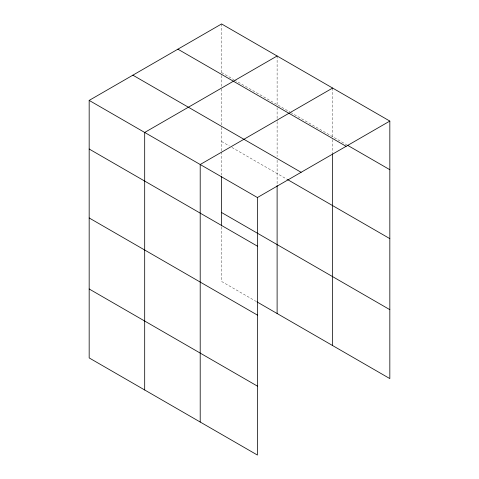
<?xml version="1.0" encoding="UTF-8"?>
<svg xmlns="http://www.w3.org/2000/svg" width="479" height="479" viewBox="0 0 479 479"><rect width="100%" height="100%" fill="white"/><g stroke="black" fill="none" stroke-linecap="round" stroke-linejoin="round"><path stroke-width="0.36" stroke-dasharray="2.4 1.8" d="M221.591 72.569L233.86 79.652M234.506 80.023L290.023 112.08M290.669 112.451L346.766 144.844M221.591 141.509L229.339 145.981M231.92 147.472L286.795 179.152M256.451 301.59L221.591 281.466L221.591 226.615M332.63 88.058L332.63 138.904M332.63 139.64L332.63 152.987M277.113 56.001L277.113 106.847M277.113 107.589L277.113 120.93M277.113 121.672L277.113 156.513M277.113 160.22L277.113 184.774M221.591 23.95L221.591 74.796M221.591 75.538L221.591 88.136M221.591 88.878L221.591 126.684M221.591 127.42L221.591 151.226M221.591 151.975L221.591 175.146"/><path stroke-width="0.72" d="M89.172 100.404L257.409 197.534L257.409 455.05L89.172 357.921L89.172 100.404L221.591 23.95L389.828 121.079L389.828 378.596L257.097 301.962M277.113 56.001L144.688 132.455L144.688 389.972M332.63 88.058L200.204 164.513L200.204 422.023M257.409 197.534L389.828 121.079M347.413 145.209L389.828 169.704M177.895 49.181L346.131 146.311M132.869 75.173L301.105 172.302M287.442 179.523L389.828 238.638M221.591 212.532L389.828 309.662M89.172 149.023L257.409 246.158M89.172 217.963L257.409 315.092M89.172 288.987L257.409 386.116M332.63 153.723L332.63 345.575M277.113 185.523L277.113 313.517M221.591 176.643L221.591 225.872"/></g></svg>
